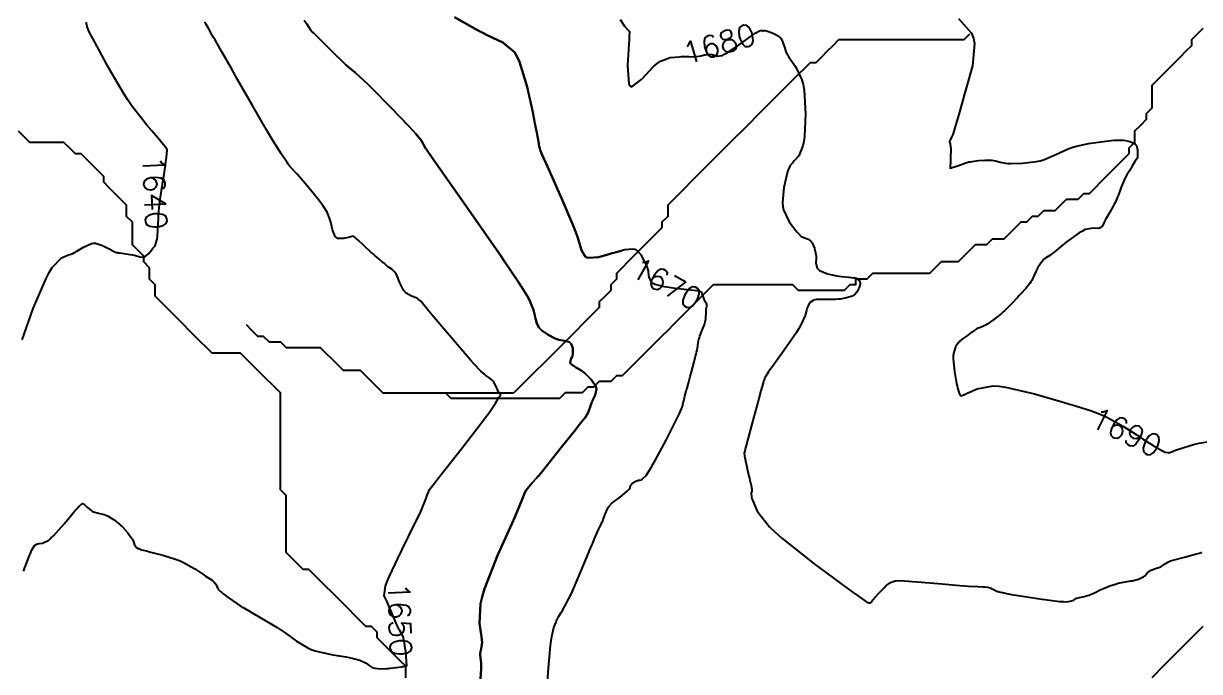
# Model space of a CAD drawing. Header units: metres. Extents: x 68 to 838477, y 94 to 1191015.
# Drawn here: x 837769.9 to 837976.3, y 1190328.1 to 1190441.9 of the extents above; entities that cross this region are included whole.
import ezdxf

# ---------------------------------------------------------------- set-up
doc = ezdxf.new("R2010")
doc.units = ezdxf.units.M
doc.header["$LTSCALE"] = 0.3
doc.layers.add('COTAS 10', color=1, linetype='Continuous')
doc.layers.add('DRENAJE', color=5, linetype='Continuous', lineweight=25)
doc.styles.get("Standard").update_dxf_attribs({"font": 'simplex.shx'})

msp = doc.modelspace()

# ---------------------------------------------------------------- linework, layer by layer
at = {"layer": 'COTAS 10'}
for points, elevation in [([(837769.7, 1190386.34), (837771.62, 1190391.88), (837773.89, 1190397.11), (837774.44, 1190398.16), (837774.97, 1190399.04), (837776.61, 1190400.77), (837777.79, 1190401.25), (837778.02, 1190401.34), (837778.21, 1190401.41), (837778.55, 1190401.51), (837778.88, 1190401.67), (837779.07, 1190401.77), (837779.29, 1190401.91), (837780.45, 1190402.64), (837781.83, 1190403.24), (837782.2, 1190403.3), (837782.56, 1190403.3), (837783.81, 1190402.94), (837784.83, 1190402.38), (837785.05, 1190402.26), (837785.24, 1190402.15), (837785.7, 1190401.92), (837785.94, 1190401.8), (837785.99, 1190401.78), (837786.04, 1190401.76), (837786.15, 1190401.71), (837786.45, 1190401.66), (837786.62, 1190401.64), (837786.83, 1190401.61), (837787.88, 1190401.47), (837789.05, 1190401.29), (837789.32, 1190401.23), (837789.58, 1190401.17), (837790.34, 1190400.92), (837790.96, 1190400.85), (837791.13, 1190400.89), (837791.29, 1190400.97), (837791.86, 1190401.48), (837792.38, 1190402.12), (837792.5, 1190402.28), (837792.62, 1190402.43), (837793, 1190402.87), (837793.29, 1190403.67), (837793.35, 1190404.04), (837793.41, 1190404.48), (837793.55, 1190406.6), (837793.67, 1190408.95), (837793.72, 1190409.53), (837793.77, 1190410.09), (837794, 1190411.82), (837794.26, 1190413.31), (837794.33, 1190413.71), (837794.39, 1190414.1), (837794.6, 1190415.44), (837794.79, 1190416.66), (837794.83, 1190416.97), (837794.87, 1190417.28), (837795, 1190418.3), (837795.08, 1190419.11), (837795.1, 1190419.28), (837795.11, 1190419.43), (837795.11, 1190419.76), (837794.56, 1190420.53), (837794.21, 1190420.95), (837793.79, 1190421.46), (837792.45, 1190423.02), (837791.58, 1190424.04), (837788.89, 1190427.5), (837788.16, 1190428.56), (837787.44, 1190429.67), (837784.89, 1190434.04), (837782.83, 1190437.88), (837782.41, 1190438.64), (837782.07, 1190439.28), (837781.38, 1190440.53), (837781.1, 1190441.34), (837781.01, 1190441.71), (837780.91, 1190442.14)], 1640), ([(837769.9, 1190345.75), (837770.97, 1190348.47), (837771.2, 1190349.01), (837771.4, 1190349.46), (837771.89, 1190350.31), (837772.29, 1190350.51), (837772.43, 1190350.55), (837772.59, 1190350.58), (837773.28, 1190350.66), (837774.34, 1190351.21), (837774.74, 1190351.54), (837775.18, 1190351.96), (837777.12, 1190354.13), (837778.95, 1190356.31), (837779.32, 1190356.73), (837779.62, 1190357.07), (837780.2, 1190357.63), (837780.45, 1190357.55), (837780.55, 1190357.48), (837780.65, 1190357.39), (837781.13, 1190356.9), (837781.77, 1190356.37), (837781.97, 1190356.26), (837782.19, 1190356.16), (837783.08, 1190355.95), (837784.08, 1190355.7), (837784.37, 1190355.59), (837784.66, 1190355.46), (837785.72, 1190354.82), (837786.76, 1190354.01), (837787.03, 1190353.77), (837787.29, 1190353.51), (837788.16, 1190352.54), (837788.83, 1190351.63), (837788.97, 1190351.43), (837789.08, 1190351.24), (837789.3, 1190350.7), (837789.41, 1190350.33), (837789.46, 1190350.25), (837789.51, 1190350.17), (837789.76, 1190349.92), (837790.07, 1190349.74), (837790.17, 1190349.69), (837790.26, 1190349.65), (837790.65, 1190349.5), (837791.48, 1190349.28), (837791.85, 1190349.18), (837792.29, 1190349.07), (837794.4, 1190348.54), (837796.8, 1190347.79), (837797.41, 1190347.54), (837798.01, 1190347.27), (837800, 1190346.14), (837801.55, 1190345.1), (837801.88, 1190344.89), (837802.15, 1190344.71), (837802.74, 1190344.34), (837803.02, 1190344.16), (837803.09, 1190344.1), (837803.16, 1190344.04), (837803.4, 1190343.78), (837803.61, 1190343.49), (837803.66, 1190343.42), (837803.71, 1190343.34), (837803.87, 1190343.05), (837804.02, 1190342.78), (837804.05, 1190342.71), (837804.09, 1190342.65), (837804.23, 1190342.44), (837804.57, 1190342.12), (837804.72, 1190341.98), (837804.91, 1190341.83), (837805.84, 1190341.1), (837807.38, 1190340.04), (837807.96, 1190339.68), (837808.6, 1190339.28), (837811.47, 1190337.6), (837814.44, 1190335.82), (837815.16, 1190335.37), (837815.82, 1190334.93), (837817.83, 1190333.46), (837819.8, 1190332.26), (837820.43, 1190332), (837821.11, 1190331.76), (837823.9, 1190331.13), (837826.53, 1190330.7), (837827.1, 1190330.59), (837827.62, 1190330.48), (837828.93, 1190330.12), (837829.73, 1190329.77), (837829.92, 1190329.67), (837830.09, 1190329.56), (837830.59, 1190329.15), (837831.14, 1190328.81), (837831.34, 1190328.74), (837831.57, 1190328.69), (837832.54, 1190328.6), (837833.65, 1190328.63), (837833.96, 1190328.65), (837834.26, 1190328.68), (837835.36, 1190328.82), (837836.27, 1190328.97), (837836.45, 1190328.99), (837836.61, 1190329.02), (837836.95, 1190329.06), (837837.08, 1190329.07), (837837.11, 1190329.07), (837837.13, 1190329.08), (837837.18, 1190329.11), (837837.19, 1190329.18), (837837.19, 1190329.2), (837837.19, 1190329.23), (837837.19, 1190329.36), (837837.17, 1190329.66), (837837.16, 1190329.8), (837837.15, 1190329.96), (837837.09, 1190330.74), (837837, 1190331.67), (837836.97, 1190331.93), (837836.94, 1190332.19), (837836.8, 1190333.14), (837836.62, 1190333.99), (837836.56, 1190334.19), (837836.49, 1190334.37), (837836.21, 1190334.91), (837835.89, 1190335.41), (837835.8, 1190335.57), (837835.72, 1190335.74), (837835.4, 1190336.44), (837835.05, 1190337.29), (837834.94, 1190337.56), (837834.82, 1190337.84), (837834.35, 1190338.95), (837833.87, 1190340.06), (837833.74, 1190340.33), (837833.62, 1190340.6), (837833.21, 1190341.43), (837833.46, 1190343.13), (837833.76, 1190343.94), (837834.15, 1190344.89), (837835.6, 1190347.96), (837836.36, 1190349.56), (837838.74, 1190354.33), (837839.23, 1190355.35), (837839.65, 1190356.24), (837840.55, 1190358.37), (837840.91, 1190359.41), (837840.98, 1190359.61), (837841.04, 1190359.78), (837841.17, 1190360.08), (837842.06, 1190361.2), (837842.59, 1190361.89), (837843.26, 1190362.73), (837846.72, 1190367.15), (837850.26, 1190371.73), (837850.97, 1190372.67), (837851.57, 1190373.48), (837852.77, 1190375.24), (837853.15, 1190375.95), (837853.24, 1190376.09), (837853.32, 1190376.22), (837853.53, 1190376.48), (837853.63, 1190376.61), (837853.63, 1190376.65), (837853.63, 1190376.69), (837853.52, 1190376.86), (837853.32, 1190377.17), (837853.26, 1190377.3), (837853.18, 1190377.45), (837852.87, 1190378.17), (837852.49, 1190378.92), (837852.38, 1190379.08), (837852.25, 1190379.23), (837851.77, 1190379.64), (837851.22, 1190380), (837851.06, 1190380.11), (837850.89, 1190380.24), (837850.25, 1190380.79), (837848.99, 1190382.12), (837848.43, 1190382.75), (837847.78, 1190383.49), (837844.7, 1190387.11), (837841.68, 1190390.68), (837841.08, 1190391.4), (837840.59, 1190391.99), (837839.64, 1190393.15), (837839.22, 1190393.51), (837839.05, 1190393.61), (837838.86, 1190393.7), (837838, 1190394), (837837.08, 1190394.53), (837836.85, 1190394.77), (837836.64, 1190395.05), (837835.98, 1190396.37), (837835.42, 1190397.7), (837835.27, 1190397.98), (837835.12, 1190398.22), (837834.58, 1190398.75), (837834.11, 1190399.04), (837833.99, 1190399.11), (837833.89, 1190399.19), (837833.56, 1190399.47), (837833.21, 1190399.79), (837833.08, 1190399.9), (837832.94, 1190400.01), (837832.35, 1190400.5), (837831.54, 1190401.19), (837831.27, 1190401.43), (837830.97, 1190401.7), (837829.73, 1190402.86), (837828.61, 1190403.91), (837828.39, 1190404.11), (837828.2, 1190404.27), (837827.86, 1190404.53), (837827.54, 1190404.48), (837827.37, 1190404.44), (837827.16, 1190404.39), (837826.13, 1190404.13), (837825.07, 1190404.17), (837824.84, 1190404.31), (837824.64, 1190404.5), (837824.17, 1190405.64), (837823.85, 1190407.03), (837823.74, 1190407.38), (837823.64, 1190407.7), (837823.21, 1190408.74), (837822.44, 1190409.95), (837822.12, 1190410.39), (837821.75, 1190410.88), (837820.01, 1190413.02), (837818.31, 1190415.02), (837817.96, 1190415.43), (837817.66, 1190415.76), (837817.03, 1190416.41), (837816.57, 1190416.94), (837816.38, 1190417.19), (837816.17, 1190417.49), (837815.18, 1190418.96), (837813.7, 1190421.35), (837813.17, 1190422.23), (837812.6, 1190423.21), (837810.1, 1190427.52), (837807.56, 1190431.96), (837806.4, 1190434), (837804.74, 1190436.91), (837803.54, 1190439), (837803.27, 1190439.46), (837803.04, 1190439.87), (837802.42, 1190440.93), (837801.92, 1190441.85), (837801.77, 1190442.17)], 1650), ([(837819.19, 1190442.49), (837819.57, 1190441.88), (837820.29, 1190440.76), (837820.58, 1190440.45), (837820.68, 1190440.34), (837820.8, 1190440.23), (837821.29, 1190439.77), (837822.1, 1190438.99), (837822.42, 1190438.68), (837822.78, 1190438.32), (837824.39, 1190436.71), (837826.1, 1190435.05), (837826.52, 1190434.66), (837826.91, 1190434.3), (837828.11, 1190433.29), (837829.7, 1190431.85), (837830.34, 1190431.24), (837831.06, 1190430.52), (837834.39, 1190427.15), (837837.57, 1190423.84), (837838.2, 1190423.17), (837838.71, 1190422.6), (837839.68, 1190421.44), (837839.93, 1190420.99), (837839.99, 1190420.88), (837840.05, 1190420.77), (837840.24, 1190420.41), (837840.46, 1190420.03), (837840.54, 1190419.91), (837840.63, 1190419.78), (837841, 1190419.23), (837842.34, 1190417.33), (837843.03, 1190416.34), (837843.86, 1190415.16), (837848.03, 1190409.23), (837852.47, 1190402.88), (837853.47, 1190401.43), (837854.37, 1190400.12), (837856.81, 1190396.5), (837858.3, 1190394.08), (837858.61, 1190393.53), (837858.87, 1190393.03), (837859.43, 1190391.63), (837859.67, 1190390.62), (837859.73, 1190390.36), (837859.8, 1190390.1), (837860.02, 1190389.25), (837860.45, 1190388.44), (837860.64, 1190388.22), (837860.88, 1190388), (837861.99, 1190387.21), (837863.26, 1190386.58), (837863.58, 1190386.46), (837863.89, 1190386.35), (837864.93, 1190386.18), (837865.74, 1190385.96), (837865.9, 1190385.84), (837866.04, 1190385.68), (837866.34, 1190384.88), (837866.37, 1190383.98), (837866.34, 1190383.76), (837866.29, 1190383.55), (837865.99, 1190382.91), (837865.87, 1190382.36), (837865.94, 1190382.21), (837866.06, 1190382.06), (837866.83, 1190381.54), (837867.9, 1190380.91), (837868.2, 1190380.69), (837868.49, 1190380.45), (837869.56, 1190379.41), (837870.32, 1190378.27), (837870.42, 1190377.97), (837870.47, 1190377.67), (837870.26, 1190376.61), (837869.81, 1190375.7), (837869.71, 1190375.49), (837869.63, 1190375.3), (837869.43, 1190374.77), (837869.3, 1190374.36), (837869.23, 1190374.14), (837869.1, 1190373.76), (837868.94, 1190373.38), (837868.88, 1190373.27), (837868.82, 1190373.16), (837868.55, 1190372.76), (837867.71, 1190371.7), (837867.29, 1190371.17), (837866.79, 1190370.54), (837864.31, 1190367.43), (837861.88, 1190364.4), (837861.42, 1190363.82), (837861.05, 1190363.35), (837860.46, 1190362.61), (837860.45, 1190362.61), (837860.45, 1190362.61), (837860.45, 1190362.61), (837860.44, 1190362.6), (837860.44, 1190362.6), (837860.43, 1190362.59), (837860.43, 1190362.59), (837860.43, 1190362.59), (837860.43, 1190362.59), (837860.42, 1190362.58), (837860.42, 1190362.58), (837860.42, 1190362.58), (837860.41, 1190362.56), (837860.21, 1190362.36), (837860.1, 1190362.23), (837859.95, 1190362.07), (837859.19, 1190361.27), (837858.36, 1190360.24), (837858.16, 1190359.94), (837857.99, 1190359.64), (837857.48, 1190358.49), (837856.57, 1190356.23), (837856.14, 1190355.23), (837855.63, 1190354.06), (837853.14, 1190348.49), (837850.83, 1190342.61), (837850.43, 1190341.26), (837850.14, 1190340.02), (837849.98, 1190336.55), (837850.34, 1190334.22), (837850.39, 1190333.71), (837850.41, 1190333.25), (837850.28, 1190332.08), (837850.09, 1190331.36), (837850.07, 1190331.19), (837850.06, 1190331.03), (837850.15, 1190330.55), (837850.25, 1190329.6), (837850.25, 1190329.15), (837850.24, 1190328.61), (837850.09, 1190325.96)], 1660), ([(837861.78, 1190324.81), (837862.08, 1190328.71), (837862.45, 1190332.7), (837862.55, 1190333.53), (837862.64, 1190334.25), (837862.99, 1190335.87), (837863.33, 1190336.69), (837863.43, 1190336.9), (837863.53, 1190337.11), (837863.9, 1190337.83), (837864.29, 1190338.5), (837864.4, 1190338.68), (837864.51, 1190338.85), (837864.9, 1190339.45), (837865.61, 1190340.81), (837865.91, 1190341.47), (837866.26, 1190342.25), (837867.9, 1190346.08), (837869.51, 1190349.89), (837869.83, 1190350.66), (837870.1, 1190351.31), (837870.66, 1190352.64), (837870.89, 1190353.15), (837870.95, 1190353.28), (837871.01, 1190353.41), (837871.24, 1190353.84), (837871.5, 1190354.38), (837871.59, 1190354.57), (837871.67, 1190354.79), (837872.02, 1190355.75), (837872.42, 1190356.71), (837872.55, 1190356.93), (837872.68, 1190357.12), (837873.18, 1190357.65), (837873.81, 1190358.12), (837874.01, 1190358.27), (837874.23, 1190358.44), (837875.12, 1190359.15), (837875.9, 1190359.81), (837876.05, 1190359.95), (837876.18, 1190360.07), (837876.38, 1190360.36), (837876.42, 1190360.54), (837876.43, 1190360.6), (837876.46, 1190360.66), (837876.56, 1190360.87), (837876.75, 1190361.1), (837876.82, 1190361.17), (837876.9, 1190361.23), (837877.28, 1190361.46), (837877.68, 1190361.64), (837877.78, 1190361.67), (837877.86, 1190361.69), (837878.11, 1190361.7), (837878.41, 1190361.8), (837878.52, 1190361.89), (837878.64, 1190361.99), (837879.19, 1190362.56), (837880.11, 1190363.94), (837880.47, 1190364.56), (837880.88, 1190365.28), (837882.7, 1190368.72), (837884.43, 1190372.13), (837884.77, 1190372.83), (837885.05, 1190373.42), (837885.57, 1190374.67), (837885.71, 1190375.28), (837885.76, 1190375.47), (837885.81, 1190375.67), (837886.01, 1190376.46), (837886.25, 1190377.33), (837886.32, 1190377.58), (837886.39, 1190377.84), (837886.65, 1190378.77), (837886.96, 1190379.93), (837887.07, 1190380.32), (837887.18, 1190380.74), (837887.64, 1190382.5), (837888.06, 1190384.19), (837888.15, 1190384.56), (837888.22, 1190384.9), (837888.36, 1190385.76), (837888.49, 1190386.48), (837888.56, 1190386.72), (837888.64, 1190386.97), (837889.04, 1190388.04), (837889.44, 1190389.06), (837889.52, 1190389.29), (837889.58, 1190389.5), (837889.69, 1190390.03), (837889.73, 1190391.28), (837889.77, 1190391.79), (837889.78, 1190391.91), (837889.8, 1190392.01), (837889.87, 1190392.27), (837889.9, 1190392.45), (837889.89, 1190392.5), (837889.88, 1190392.55), (837889.78, 1190392.74), (837889.61, 1190392.99), (837889.57, 1190393.09), (837889.52, 1190393.2), (837889.33, 1190393.68), (837888.97, 1190394.66), (837888.62, 1190394.86), (837888.42, 1190394.9), (837888.18, 1190394.95), (837886.96, 1190395.09), (837885.36, 1190395.25), (837884.88, 1190395.31), (837884.38, 1190395.37), (837882.45, 1190395.63), (837880.79, 1190396.07), (837880.47, 1190396.25), (837880.21, 1190396.44), (837879.75, 1190397.31), (837879.65, 1190398.22), (837879.61, 1190398.44), (837879.57, 1190398.64), (837879.38, 1190399.23), (837879.08, 1190399.84), (837878.97, 1190400.05), (837878.85, 1190400.28), (837878.31, 1190401.27), (837877.49, 1190402.07), (837877.2, 1190402.19), (837876.87, 1190402.26), (837875.45, 1190402.14), (837873.75, 1190401.69), (837873.3, 1190401.57), (837873.26, 1190401.56), (837872.75, 1190401.42), (837870.82, 1190400.89), (837869.16, 1190400.73), (837868.82, 1190400.83), (837868.52, 1190401), (837867.89, 1190402.12), (837867.17, 1190404.45), (837866.81, 1190405.38), (837866.39, 1190406.43), (837864.33, 1190411.24), (837862.28, 1190415.84), (837861.87, 1190416.77), (837861.53, 1190417.54), (837860.86, 1190419.07), (837860.68, 1190419.52), (837860.64, 1190419.62), (837860.6, 1190419.71), (837860.53, 1190419.94), (837860.44, 1190420.38), (837860.4, 1190420.59), (837860.36, 1190420.85), (837860.13, 1190422.14), (837859.7, 1190424.42), (837859.52, 1190425.31), (837859.31, 1190426.3), (837858.35, 1190430.8), (837857.01, 1190435.16), (837856.57, 1190436.06), (837856.09, 1190436.84), (837854.08, 1190438.57), (837851.43, 1190439.78), (837850.54, 1190440.24), (837849.58, 1190440.75), (837845.57, 1190443.01)], 1670), ([(837845.57, 1190443.01), (837849.58, 1190440.75), (837850.54, 1190440.24), (837851.43, 1190439.78), (837854.08, 1190438.57), (837856.09, 1190436.84), (837856.57, 1190436.06), (837857.01, 1190435.16), (837858.35, 1190430.8), (837859.31, 1190426.3), (837859.52, 1190425.31), (837859.7, 1190424.42), (837860.13, 1190422.14), (837860.36, 1190420.85), (837860.4, 1190420.59), (837860.44, 1190420.38), (837860.53, 1190419.94), (837860.6, 1190419.71), (837860.64, 1190419.62), (837860.68, 1190419.52), (837860.86, 1190419.07), (837861.53, 1190417.54), (837861.87, 1190416.77), (837862.28, 1190415.84), (837864.33, 1190411.24), (837866.39, 1190406.43), (837866.81, 1190405.38), (837867.17, 1190404.45), (837867.89, 1190402.12), (837868.52, 1190401), (837868.82, 1190400.83), (837869.16, 1190400.73), (837870.82, 1190400.89), (837872.75, 1190401.42), (837873.26, 1190401.56), (837873.3, 1190401.57), (837873.75, 1190401.69), (837874.92, 1190402)], 1670), ([(837874.66, 1190442.62), (837875.39, 1190441.45), (837875.93, 1190440.86), (837876.03, 1190440.74), (837876.12, 1190440.65), (837876.28, 1190440.5), (837876.25, 1190439.58), (837876.22, 1190439), (837876.18, 1190438.28), (837875.96, 1190434.53), (837876.16, 1190431.32), (837876.4, 1190430.95), (837876.7, 1190430.8), (837878.43, 1190432.11), (837880.55, 1190434.39), (837881.1, 1190434.84), (837881.63, 1190435.21), (837881.74, 1190435.25), (837883.43, 1190435.92), (837884.98, 1190436.06), (837885.35, 1190436.08), (837885.7, 1190436.1), (837886.76, 1190436.08), (837887.63, 1190436.06), (837887.86, 1190436.07), (837888.07, 1190436.09), (837888.8, 1190436.23), (837889.44, 1190436.39), (837889.6, 1190436.42), (837889.76, 1190436.44), (837890.25, 1190436.49), (837890.74, 1190436.45), (837890.88, 1190436.42), (837891.03, 1190436.38), (837891.61, 1190436.15), (837892.59, 1190436.29), (837892.99, 1190436.48), (837893.46, 1190436.73), (837895.61, 1190438.2), (837897.68, 1190439.72), (837898.09, 1190440.01), (837898.44, 1190440.25), (837899.09, 1190440.63), (837899.26, 1190440.64), (837899.3, 1190440.64), (837899.33, 1190440.64), (837899.41, 1190440.65), (837899.47, 1190440.65), (837899.49, 1190440.65), (837899.52, 1190440.65), (837899.62, 1190440.64), (837899.72, 1190440.63), (837899.75, 1190440.63), (837899.77, 1190440.63), (837899.86, 1190440.66), (837899.94, 1190440.68), (837899.97, 1190440.68), (837899.99, 1190440.68), (837900.06, 1190440.67), (837900.34, 1190440.58), (837900.49, 1190440.53), (837900.68, 1190440.47), (837901.61, 1190440.15), (837902.58, 1190439.6), (837902.78, 1190439.39), (837902.95, 1190439.16), (837903.36, 1190438.1), (837903.81, 1190436.78), (837904.02, 1190436.38), (837904.26, 1190435.96), (837905.43, 1190434.33), (837906.55, 1190432.01), (837906.76, 1190431.16), (837906.93, 1190430.21), (837907.18, 1190426.06), (837906.98, 1190422.04), (837906.87, 1190421.18), (837906.72, 1190420.43), (837905.99, 1190418.66), (837905.21, 1190417.77), (837905.04, 1190417.57), (837904.89, 1190417.4), (837904.5, 1190416.98), (837904.17, 1190416.22), (837904.05, 1190415.83), (837903.92, 1190415.37), (837903.36, 1190413.07), (837903.12, 1190410.46), (837903.2, 1190409.79), (837903.34, 1190409.16), (837904.33, 1190407.1), (837905.51, 1190405.56), (837905.75, 1190405.26), (837905.96, 1190405), (837906.44, 1190404.52), (837906.77, 1190404.37), (837906.88, 1190404.32), (837907, 1190404.28), (837907.53, 1190404.1), (837908.08, 1190403.73), (837908.21, 1190403.57), (837908.34, 1190403.37), (837908.74, 1190402.43), (837908.99, 1190401.34), (837909.03, 1190401.05), (837909.05, 1190400.76), (837909, 1190399.79), (837909.23, 1190398.94), (837909.42, 1190398.74), (837909.67, 1190398.55), (837911.05, 1190397.97), (837912.68, 1190397.58), (837913.09, 1190397.51), (837913.49, 1190397.45), (837914.77, 1190397.34), (837915.75, 1190397.26), (837915.96, 1190397.21), (837916.15, 1190397.15), (837916.59, 1190396.83), (837916.76, 1190396.39), (837916.77, 1190396.25), (837916.76, 1190396.11), (837916.6, 1190395.53), (837916.34, 1190394.97), (837916.27, 1190394.84), (837916.2, 1190394.73), (837915.93, 1190394.38), (837915.53, 1190394.11), (837915.38, 1190394.04), (837915.2, 1190393.97), (837914.39, 1190393.7), (837913.25, 1190393.5), (837912.87, 1190393.47), (837912.46, 1190393.45), (837910.74, 1190393.45), (837909.14, 1190393.41), (837908.8, 1190393.35), (837908.52, 1190393.28), (837907.89, 1190392.87), (837907.59, 1190392.21), (837907.5, 1190391.98), (837907.42, 1190391.73), (837907.12, 1190390.65), (837906.38, 1190388.97), (837906.01, 1190388.34), (837905.58, 1190387.65), (837903.45, 1190384.56), (837901.39, 1190381.7), (837900.99, 1190381.15), (837900.68, 1190380.71), (837900.2, 1190380), (837900.2, 1190379.97), (837900.19, 1190379.95), (837900.18, 1190379.94), (837900.12, 1190379.88), (837900.02, 1190379.7), (837899.99, 1190379.62), (837899.96, 1190379.52), (837899.82, 1190379.02), (837899.58, 1190378.14), (837899.48, 1190377.79), (837899.37, 1190377.4), (837898.87, 1190375.61), (837898.27, 1190373.46), (837898.1, 1190372.83), (837897.93, 1190372.2), (837897.3, 1190369.82), (837896.77, 1190367.81), (837896.67, 1190367.41), (837896.58, 1190367.08), (837896.42, 1190366.45), (837896.46, 1190365.96), (837896.51, 1190365.72), (837896.57, 1190365.43), (837896.89, 1190363.99), (837897.26, 1190362.43), (837897.34, 1190362.07), (837897.42, 1190361.74), (837897.67, 1190360.79), (837897.79, 1190360.13), (837897.79, 1190359.98), (837897.79, 1190359.84), (837897.66, 1190359.44), (837897.69, 1190358.77), (837897.79, 1190358.46), (837897.92, 1190358.09), (837898.7, 1190356.29), (837900.85, 1190353.55), (837901.85, 1190352.59), (837903.03, 1190351.55), (837908.72, 1190347.03), (837914.29, 1190342.91), (837915.39, 1190342.1), (837916.3, 1190341.45), (837917.96, 1190340.3), (837918.32, 1190340.19), (837918.4, 1190340.19), (837918.48, 1190340.2), (837918.69, 1190340.31), (837919.01, 1190340.68), (837919.15, 1190340.85), (837919.32, 1190341.04), (837920.13, 1190341.96), (837921.03, 1190342.9), (837921.24, 1190343.11), (837921.45, 1190343.29), (837922.11, 1190343.75), (837922.72, 1190344), (837922.91, 1190344.04), (837923.1, 1190344.07), (837923.82, 1190344.1), (837925.31, 1190344), (837925.98, 1190343.95), (837926.76, 1190343.88), (837930.5, 1190343.56), (837934.28, 1190343.24), (837935.09, 1190343.18), (837935.79, 1190343.13), (837937.43, 1190343.03), (837938.28, 1190343), (837938.47, 1190342.98), (837938.65, 1190342.97), (837939.16, 1190342.92), (837939.58, 1190342.81), (837939.7, 1190342.77), (837939.83, 1190342.72), (837940.77, 1190342.23), (837940.89, 1190342.18), (837941.01, 1190342.14), (837941.43, 1190342.04), (837941.83, 1190341.97), (837941.94, 1190341.95), (837942.05, 1190341.92), (837942.46, 1190341.82), (837943.61, 1190341.61), (837944.19, 1190341.51), (837944.89, 1190341.4), (837948.34, 1190340.87), (837951.78, 1190340.44), (837952.47, 1190340.39), (837953.04, 1190340.38), (837954.16, 1190340.58), (837954.64, 1190340.93), (837954.81, 1190341.01), (837955.01, 1190341.08), (837955.84, 1190341.26), (837956.76, 1190341.46), (837957, 1190341.53), (837957.23, 1190341.62), (837958.05, 1190342.01), (837958.92, 1190342.46), (837959.19, 1190342.58), (837959.48, 1190342.71), (837960.62, 1190343.16), (837961.79, 1190343.54), (837962.09, 1190343.62), (837962.39, 1190343.69), (837963.37, 1190343.88), (837964.28, 1190344.02), (837964.52, 1190344.07), (837964.76, 1190344.12), (837965.61, 1190344.36), (837966.34, 1190344.66), (837966.51, 1190344.76), (837966.67, 1190344.87), (837967.1, 1190345.31), (837967.54, 1190345.74), (837967.7, 1190345.84), (837967.88, 1190345.93), (837968.64, 1190346.19), (837969.4, 1190346.44), (837969.58, 1190346.52), (837969.73, 1190346.6), (837970.18, 1190346.97), (837970.93, 1190347.4), (837971.28, 1190347.53), (837971.69, 1190347.67), (837973.71, 1190348.21), (837975.83, 1190348.77), (837976.32, 1190348.91), (837976.76, 1190349.06)], 1680), ([(837934.02, 1190442.75), (837936.32, 1190440.17), (837936.65, 1190439.3), (837936.85, 1190438.37), (837936.49, 1190434.47), (837935.38, 1190430.52), (837935.11, 1190429.57), (837934.85, 1190428.67), (837934.08, 1190425.93), (837933.51, 1190423.96), (837933.39, 1190423.55), (837933.28, 1190423.19), (837933.03, 1190422.41), (837932.88, 1190422.04), (837932.83, 1190421.95), (837932.79, 1190421.86), (837932.61, 1190421.57), (837932.5, 1190421.29), (837932.49, 1190421.2), (837932.49, 1190421.12), (837932.56, 1190420.78), (837932.66, 1190420.21), (837932.67, 1190419.98), (837932.68, 1190419.71), (837932.66, 1190418.45), (837932.61, 1190417.26), (837932.59, 1190417.03), (837932.59, 1190416.84), (837932.57, 1190416.52), (837932.7, 1190416.54), (837932.79, 1190416.56), (837932.91, 1190416.59), (837933.5, 1190416.77), (837934.21, 1190417), (837934.4, 1190417.07), (837934.58, 1190417.13), (837935.18, 1190417.37), (837935.88, 1190417.58), (837936.12, 1190417.63), (837936.39, 1190417.68), (837937.54, 1190417.81), (837938.68, 1190417.9), (837938.95, 1190417.91), (837939.19, 1190417.91), (837939.89, 1190417.89), (837940.45, 1190417.79), (837940.6, 1190417.76), (837940.76, 1190417.72), (837941.34, 1190417.52), (837942.3, 1190417.36), (837942.7, 1190417.34), (837943.16, 1190417.32), (837945.29, 1190417.35), (837947.72, 1190417.64), (837948.36, 1190417.79), (837948.99, 1190417.98), (837951.15, 1190418.92), (837953.29, 1190419.91), (837953.91, 1190420.13), (837954.53, 1190420.32), (837956.86, 1190420.82), (837959, 1190421.12), (837959.5, 1190421.18), (837959.97, 1190421.24), (837961.33, 1190421.39), (837962.43, 1190421.42), (837962.73, 1190421.4), (837963.04, 1190421.38), (837964.11, 1190421.2), (837964.97, 1190420.82), (837965.14, 1190420.67), (837965.27, 1190420.5), (837965.49, 1190419.73), (837965.49, 1190418.98), (837965.49, 1190418.83), (837965.48, 1190418.7), (837965.47, 1190418.43), (837965.33, 1190418.14), (837965.25, 1190417.99), (837965.14, 1190417.81), (837964.6, 1190416.94), (837964.04, 1190416.05), (837963.92, 1190415.86), (837963.82, 1190415.7), (837963.57, 1190415.34), (837963.34, 1190414.89), (837963.25, 1190414.67), (837963.14, 1190414.41), (837962.62, 1190413.13), (837962.12, 1190411.84), (837962.01, 1190411.57), (837961.92, 1190411.33), (837961.7, 1190410.79), (837961.45, 1190410.28), (837961.33, 1190410.07), (837961.19, 1190409.82), (837960.53, 1190408.68), (837959.86, 1190407.49), (837959.72, 1190407.23), (837959.59, 1190406.99), (837959.29, 1190406.34), (837958.93, 1190406), (837958.77, 1190405.95), (837958.58, 1190405.92), (837957.66, 1190405.97), (837956.27, 1190405.7), (837955.78, 1190405.46), (837955.24, 1190405.16), (837952.95, 1190403.48), (837950.83, 1190401.77), (837950.41, 1190401.44), (837950.06, 1190401.18), (837949.39, 1190400.74), (837949.14, 1190400.59), (837949.04, 1190400.5), (837948.94, 1190400.39), (837948.48, 1190399.82), (837947.99, 1190399.07), (837947.87, 1190398.84), (837947.75, 1190398.61), (837947.35, 1190397.71), (837946.9, 1190396.78), (837946.74, 1190396.52), (837946.58, 1190396.27), (837945.85, 1190395.36), (837944.98, 1190394.41), (837944.71, 1190394.12), (837944.44, 1190393.83), (837943.37, 1190392.68), (837942.19, 1190391.52), (837941.85, 1190391.21), (837941.51, 1190390.92), (837940.22, 1190389.91), (837939.06, 1190389.11), (837938.8, 1190388.95), (837938.56, 1190388.81), (837937.91, 1190388.53), (837937.34, 1190388.32), (837937.16, 1190388.22), (837936.97, 1190388.11), (837936.18, 1190387.58), (837935.43, 1190387.02), (837935.25, 1190386.9), (837935.1, 1190386.79), (837934.68, 1190386.49), (837934.31, 1190386.15), (837934.19, 1190386.01), (837934.07, 1190385.86), (837933.54, 1190385.15), (837933.15, 1190383.98), (837933.11, 1190383.53), (837933.11, 1190383.04), (837933.34, 1190380.8), (837933.71, 1190378.68), (837933.79, 1190378.26), (837933.87, 1190377.9), (837934.08, 1190377.18), (837934.19, 1190376.97), (837934.21, 1190376.93), (837934.22, 1190376.89), (837934.22, 1190376.81), (837934.21, 1190376.77), (837934.21, 1190376.76), (837934.22, 1190376.74), (837934.28, 1190376.67), (837934.36, 1190376.59), (837934.38, 1190376.57), (837934.4, 1190376.56), (837934.48, 1190376.52), (837934.96, 1190376.7), (837935.23, 1190376.82), (837935.57, 1190376.98), (837937.29, 1190377.78), (837940.12, 1190378.25), (837941.16, 1190378.2), (837942.31, 1190378.06), (837947.36, 1190376.89), (837952.41, 1190375.4), (837953.55, 1190375.05), (837953.8, 1190374.98), (837954.57, 1190374.74), (837957.36, 1190373.87), (837959.48, 1190373.04), (837960.09, 1190372.75), (837960.7, 1190372.44), (837962.98, 1190371.12), (837965.21, 1190369.71), (837965.79, 1190369.34), (837966.35, 1190368.99), (837968.24, 1190367.8), (837969.74, 1190366.92), (837970.06, 1190366.77), (837970.34, 1190366.65), (837970.83, 1190366.56), (837970.98, 1190366.54), (837971.6, 1190366.76), (837971.86, 1190366.85), (837972.16, 1190366.96), (837973.58, 1190367.47), (837975.29, 1190367.99), (837975.78, 1190368.11), (837976.27, 1190368.22), (837978.07, 1190368.51)], 1690), ([(837850.09, 1190325.96), (837850.24, 1190328.61), (837850.25, 1190329.15), (837850.25, 1190329.6), (837850.15, 1190330.55), (837850.06, 1190331.03), (837850.07, 1190331.19), (837850.09, 1190331.36), (837850.28, 1190332.08), (837850.41, 1190333.25), (837850.39, 1190333.71), (837850.34, 1190334.22), (837849.98, 1190336.55), (837850.14, 1190340.02), (837850.43, 1190341.26), (837850.83, 1190342.61), (837853.14, 1190348.49), (837855.63, 1190354.06), (837856.14, 1190355.23), (837856.57, 1190356.23), (837857.48, 1190358.49), (837857.99, 1190359.64), (837858.16, 1190359.94), (837858.36, 1190360.24), (837859.19, 1190361.27), (837859.95, 1190362.07), (837860.1, 1190362.23), (837860.21, 1190362.36), (837860.41, 1190362.56), (837860.42, 1190362.58), (837860.42, 1190362.58), (837860.42, 1190362.58), (837860.43, 1190362.59), (837860.43, 1190362.59), (837860.43, 1190362.59), (837860.43, 1190362.59), (837860.44, 1190362.6), (837860.44, 1190362.6), (837860.45, 1190362.61), (837860.45, 1190362.61), (837860.45, 1190362.61), (837860.46, 1190362.61), (837861.05, 1190363.35), (837861.42, 1190363.82), (837861.88, 1190364.4), (837864.31, 1190367.43), (837866.79, 1190370.54), (837867.29, 1190371.17), (837867.71, 1190371.7), (837868.55, 1190372.76), (837868.82, 1190373.16), (837868.88, 1190373.27), (837868.94, 1190373.38), (837869.1, 1190373.76), (837869.23, 1190374.14), (837869.3, 1190374.36), (837869.43, 1190374.77), (837869.63, 1190375.3), (837869.71, 1190375.49), (837869.81, 1190375.7), (837870.26, 1190376.61), (837870.47, 1190377.67), (837870.42, 1190377.97), (837870.32, 1190378.27), (837869.56, 1190379.41), (837868.49, 1190380.45), (837868.2, 1190380.69), (837867.9, 1190380.91), (837866.83, 1190381.54), (837866.06, 1190382.06), (837865.94, 1190382.21), (837865.87, 1190382.36), (837865.99, 1190382.91), (837866.29, 1190383.55), (837866.34, 1190383.76), (837866.37, 1190383.98), (837866.34, 1190384.88), (837866.04, 1190385.68), (837865.9, 1190385.84), (837865.74, 1190385.96), (837864.93, 1190386.18), (837863.89, 1190386.35), (837863.58, 1190386.46), (837863.26, 1190386.58), (837861.99, 1190387.21), (837860.88, 1190388), (837860.64, 1190388.22), (837860.45, 1190388.44), (837860.02, 1190389.25), (837859.8, 1190390.1), (837859.73, 1190390.36), (837859.67, 1190390.62), (837859.43, 1190391.63), (837858.87, 1190393.03), (837858.61, 1190393.53), (837858.3, 1190394.08), (837856.81, 1190396.5), (837854.37, 1190400.12), (837853.47, 1190401.43), (837852.47, 1190402.88), (837848.03, 1190409.23), (837843.86, 1190415.16), (837843.03, 1190416.34), (837842.34, 1190417.33), (837841, 1190419.23), (837840.63, 1190419.78), (837840.54, 1190419.91), (837840.46, 1190420.03), (837840.24, 1190420.41), (837840.05, 1190420.77), (837839.99, 1190420.88), (837839.93, 1190420.99), (837839.68, 1190421.44), (837838.71, 1190422.6), (837838.2, 1190423.17), (837837.57, 1190423.84), (837834.39, 1190427.15), (837831.06, 1190430.52), (837830.34, 1190431.24), (837829.7, 1190431.85), (837828.11, 1190433.29), (837826.91, 1190434.3), (837826.52, 1190434.66), (837826.1, 1190435.05), (837824.39, 1190436.71), (837822.78, 1190438.32), (837822.42, 1190438.68), (837822.1, 1190438.99), (837821.29, 1190439.77), (837820.8, 1190440.23), (837820.68, 1190440.34), (837820.58, 1190440.45)], 1660), ([(837824.92, 1190330.96), (837826.53, 1190330.7), (837827.1, 1190330.59), (837827.62, 1190330.48), (837828.93, 1190330.12), (837829.73, 1190329.77), (837829.92, 1190329.67), (837830.09, 1190329.56), (837830.59, 1190329.15), (837831.14, 1190328.81), (837831.34, 1190328.74), (837831.57, 1190328.69), (837832.54, 1190328.6), (837833.65, 1190328.63), (837833.96, 1190328.65), (837834.26, 1190328.68), (837835.36, 1190328.82), (837836.27, 1190328.97), (837836.45, 1190328.99), (837836.61, 1190329.02), (837836.95, 1190329.06), (837837.08, 1190329.07), (837837.11, 1190329.07), (837837.13, 1190329.08), (837837.18, 1190329.11), (837837.19, 1190329.18), (837837.19, 1190329.2), (837837.19, 1190329.23), (837837.19, 1190329.36), (837837.17, 1190329.66), (837837.16, 1190329.8), (837837.15, 1190329.96), (837837.09, 1190330.74), (837837, 1190331.67), (837836.97, 1190331.93), (837836.94, 1190332.19), (837836.8, 1190333.14), (837836.62, 1190333.99), (837836.56, 1190334.19), (837836.49, 1190334.37), (837836.21, 1190334.91), (837835.89, 1190335.41), (837835.8, 1190335.57), (837835.72, 1190335.74), (837835.4, 1190336.44), (837835.05, 1190337.29), (837834.94, 1190337.56), (837834.82, 1190337.84), (837834.35, 1190338.95), (837833.87, 1190340.06), (837833.74, 1190340.33), (837833.62, 1190340.6), (837833.21, 1190341.43), (837833.46, 1190343.13), (837833.76, 1190343.94), (837834.15, 1190344.89), (837835.6, 1190347.96), (837836.36, 1190349.56), (837838.74, 1190354.33), (837839.23, 1190355.35), (837839.65, 1190356.24), (837840.55, 1190358.37), (837840.91, 1190359.41), (837840.98, 1190359.61), (837841.04, 1190359.78), (837841.17, 1190360.08), (837842.06, 1190361.2), (837842.59, 1190361.89), (837843.26, 1190362.73), (837846.72, 1190367.15), (837850.26, 1190371.73), (837850.97, 1190372.67), (837851.57, 1190373.48), (837852.77, 1190375.24), (837853.15, 1190375.95), (837853.24, 1190376.09), (837853.32, 1190376.22), (837853.53, 1190376.48), (837853.63, 1190376.61), (837853.63, 1190376.65), (837853.63, 1190376.69), (837853.52, 1190376.86), (837853.32, 1190377.17), (837853.26, 1190377.3), (837853.18, 1190377.45), (837852.87, 1190378.17), (837852.49, 1190378.92), (837852.38, 1190379.08), (837852.25, 1190379.23), (837851.77, 1190379.64), (837851.22, 1190380), (837851.06, 1190380.11), (837850.89, 1190380.24), (837850.25, 1190380.79), (837848.99, 1190382.12), (837848.43, 1190382.75), (837847.78, 1190383.49), (837844.7, 1190387.11), (837841.68, 1190390.68), (837841.08, 1190391.4), (837840.59, 1190391.99), (837839.64, 1190393.15), (837839.22, 1190393.51), (837839.05, 1190393.61), (837838.86, 1190393.7), (837838, 1190394), (837837.08, 1190394.53), (837836.85, 1190394.77), (837836.64, 1190395.05), (837835.98, 1190396.37), (837835.42, 1190397.7), (837835.27, 1190397.98), (837835.12, 1190398.22), (837834.58, 1190398.75), (837834.11, 1190399.04), (837833.99, 1190399.11), (837833.89, 1190399.19), (837833.56, 1190399.47), (837833.21, 1190399.79), (837833.08, 1190399.9), (837832.94, 1190400.01), (837832.35, 1190400.5), (837831.54, 1190401.19), (837831.27, 1190401.43), (837830.97, 1190401.7), (837829.73, 1190402.86), (837828.61, 1190403.91), (837828.39, 1190404.11), (837828.2, 1190404.27), (837827.86, 1190404.53), (837827.54, 1190404.48), (837827.37, 1190404.44), (837827.16, 1190404.39), (837826.13, 1190404.13), (837825.07, 1190404.17), (837824.92, 1190404.26)], 1650), ([(837861.78, 1190324.81), (837862.08, 1190328.71), (837862.45, 1190332.7), (837862.55, 1190333.53), (837862.64, 1190334.25), (837862.99, 1190335.87), (837863.33, 1190336.69), (837863.43, 1190336.9), (837863.53, 1190337.11), (837863.9, 1190337.83), (837864.29, 1190338.5), (837864.4, 1190338.68), (837864.51, 1190338.85), (837864.9, 1190339.45), (837865.61, 1190340.81), (837865.91, 1190341.47), (837866.26, 1190342.25), (837867.9, 1190346.08), (837869.51, 1190349.89), (837869.83, 1190350.66), (837870.1, 1190351.31), (837870.66, 1190352.64), (837870.89, 1190353.15), (837870.95, 1190353.28), (837871.01, 1190353.41), (837871.24, 1190353.84), (837871.5, 1190354.38), (837871.59, 1190354.57), (837871.67, 1190354.79), (837872.02, 1190355.75), (837872.42, 1190356.71), (837872.55, 1190356.93), (837872.68, 1190357.12), (837873.18, 1190357.65), (837873.81, 1190358.12), (837874.01, 1190358.27), (837874.23, 1190358.44), (837874.92, 1190358.99)], 1670)]:
    msp.add_lwpolyline(points, dxfattribs=dict(at, elevation=elevation))
at = {"layer": 'DRENAJE'}
for points in [[(837976.95, 1190441, 0), (837974.96, 1190439, 0), (837974.96, 1190438, 0), (837973.96, 1190437.01, 0), (837972.96, 1190436.01, 0), (837971.96, 1190435.01, 0), (837970.96, 1190434.01, 0), (837969.96, 1190433.01, 0), (837968.96, 1190432.01, 0), (837967.96, 1190431.01, 0), (837967.96, 1190427.01, 0), (837966.96, 1190426.01, 0), (837966.96, 1190425.01, 0), (837965.96, 1190424.01, 0), (837964.96, 1190423.01, 0), (837964.96, 1190421.01, 0), (837963.96, 1190420.01, 0), (837963.96, 1190419.01, 0), (837962.96, 1190418.01, 0), (837961.96, 1190417.01, 0), (837960.96, 1190416.01, 0), (837959.96, 1190415.01, 0), (837958.96, 1190414.01, 0), (837957.96, 1190413.01, 0), (837956.96, 1190412.01, 0), (837955.96, 1190412.01, 0), (837954.96, 1190411.01, 0), (837952.96, 1190411.01, 0), (837951.96, 1190410.01, 0), (837950.96, 1190409.01, 0), (837948.96, 1190409.01, 0), (837947.96, 1190408.01, 0), (837946.96, 1190408.01, 0), (837945.96, 1190407.02, 0), (837944.97, 1190407.02, 0), (837943.97, 1190406.02, 0), (837942.97, 1190405.02, 0), (837941.97, 1190404.02, 0), (837939.97, 1190404.02, 0), (837938.97, 1190403.02, 0), (837936.97, 1190403.02, 0), (837934.97, 1190401.02, 0), (837933.97, 1190400.02, 0), (837930.97, 1190400.02, 0), (837929.97, 1190399.02, 0), (837928.97, 1190398.02, 0), (837918.97, 1190398.02, 0), (837917.97, 1190397.02, 0), (837915.98, 1190397.02, 0), (837915.98, 1190396.02, 0), (837914.98, 1190396.02, 0), (837913.98, 1190395.02, 0), (837905.98, 1190395.02, 0), (837904.98, 1190396.02, 0), (837890.98, 1190396.02, 0), (837889.98, 1190395.02, 0), (837888.98, 1190394.02, 0), (837887.98, 1190393.02, 0), (837886.98, 1190392.02, 0), (837885.99, 1190391.02, 0), (837884.99, 1190390.02, 0), (837883.99, 1190389.02, 0), (837882.99, 1190388.02, 0), (837881.99, 1190387.02, 0), (837880.99, 1190386.02, 0), (837879.99, 1190385.02, 0), (837878.99, 1190384.02, 0), (837877.99, 1190383.02, 0), (837876.99, 1190382.02, 0), (837875.99, 1190381.02, 0), (837874.99, 1190380.02, 0), (837873.99, 1190380.02, 0), (837872.99, 1190379.02, 0), (837870.99, 1190379.02, 0), (837869.99, 1190378.03, 0), (837868.99, 1190378.03, 0), (837867.99, 1190377.03, 0), (837864.99, 1190377.03, 0), (837863.99, 1190376.03, 0), (837845, 1190376.03, 0), (837844, 1190377.03, 0)], [(837935.97, 1190440, 0), (837934.97, 1190439, 0), (837912.98, 1190439, 0), (837911.98, 1190438, 0), (837910.98, 1190437.01, 0), (837909.98, 1190436.01, 0), (837908.98, 1190435.01, 0), (837907.98, 1190435.01, 0), (837906.98, 1190434.01, 0), (837905.98, 1190433.01, 0), (837904.98, 1190432.01, 0), (837903.98, 1190431.01, 0), (837902.98, 1190430.01, 0), (837901.98, 1190429.01, 0), (837900.98, 1190428.01, 0), (837899.98, 1190427.01, 0), (837898.98, 1190426.01, 0), (837896.98, 1190424.01, 0), (837895.98, 1190423.01, 0), (837894.98, 1190422.01, 0), (837893.98, 1190421.01, 0), (837892.98, 1190420.01, 0), (837891.98, 1190419.01, 0), (837890.98, 1190418.01, 0), (837889.98, 1190417.01, 0), (837888.98, 1190416.01, 0), (837887.98, 1190415.01, 0), (837886.98, 1190414.01, 0), (837885.99, 1190413.01, 0), (837884.99, 1190412.01, 0), (837883.99, 1190411.01, 0)], [(837798.01, 1190389.02, 0), (837797.02, 1190390.02, 0), (837796.02, 1190391.02, 0), (837795.02, 1190392.02, 0), (837794.02, 1190393.02, 0), (837793.02, 1190394.02, 0), (837793.02, 1190396.02, 0), (837792.02, 1190397.02, 0), (837792.02, 1190399.02, 0), (837791.02, 1190400.02, 0), (837791.02, 1190401.02, 0), (837790.02, 1190402.02, 0), (837789.02, 1190403.02, 0), (837789.02, 1190407.02, 0), (837788.02, 1190408.01, 0), (837788.02, 1190410.01, 0), (837787.02, 1190411.01, 0), (837786.02, 1190412.01, 0), (837785.02, 1190413.01, 0), (837784.02, 1190414.01, 0), (837784.02, 1190415.01, 0), (837783.02, 1190416.01, 0), (837782.02, 1190417.01, 0), (837780.02, 1190419.01, 0), (837779.02, 1190419.01, 0), (837778.02, 1190420.01, 0), (837777.02, 1190421.01, 0), (837771.02, 1190421.01, 0), (837770.02, 1190422.01, 0), (837769.02, 1190423.01, 0)], [(837883.99, 1190411.01, 0), (837882.99, 1190410.01, 0), (837882.99, 1190408.01, 0), (837881.99, 1190407.02, 0), (837881.99, 1190406.02, 0), (837880.99, 1190405.02, 0), (837879.99, 1190404.02, 0), (837878.99, 1190403.02, 0), (837877.99, 1190402.02, 0), (837876.99, 1190401.02, 0), (837875.99, 1190400.02, 0), (837874.99, 1190399.02, 0), (837873.99, 1190398.02, 0), (837873.99, 1190397.02, 0), (837872.99, 1190396.02, 0), (837872.99, 1190395.02, 0), (837871.99, 1190394.02, 0), (837870.99, 1190393.02, 0), (837870.99, 1190392.02, 0), (837869.99, 1190391.02, 0), (837868.99, 1190390.02, 0), (837867.99, 1190389.02, 0), (837866.99, 1190388.02, 0), (837865.99, 1190387.02, 0), (837864.99, 1190386.02, 0), (837863.99, 1190385.02, 0), (837862.99, 1190384.02, 0), (837861.99, 1190383.02, 0), (837860.99, 1190382.02, 0), (837859.99, 1190381.02, 0), (837858.99, 1190380.02, 0), (837857.99, 1190379.02, 0), (837856.99, 1190378.03, 0), (837856, 1190377.03, 0)], [(837837, 1190327.04, 0), (837837, 1190329.04, 0), (837836, 1190330.04, 0), (837835, 1190331.04, 0), (837834, 1190332.04, 0), (837833, 1190333.04, 0), (837832, 1190334.04, 0), (837832, 1190335.04, 0), (837831, 1190336.04, 0), (837830, 1190336.04, 0), (837829, 1190337.04, 0), (837828, 1190338.04, 0), (837827.01, 1190339.04, 0), (837826.01, 1190340.04, 0), (837825.01, 1190341.04, 0), (837824.01, 1190342.04, 0), (837823.01, 1190343.04, 0), (837822.01, 1190344.04, 0), (837821.01, 1190345.04, 0), (837820.01, 1190346.04, 0), (837819.01, 1190346.04, 0), (837818.01, 1190347.04, 0), (837817.01, 1190348.04, 0), (837816.01, 1190349.03, 0), (837816.01, 1190359.03, 0), (837815.01, 1190360.03, 0), (837815.01, 1190377.03, 0), (837814.01, 1190378.03, 0), (837812.01, 1190380.02, 0), (837811.01, 1190381.02, 0), (837810.01, 1190382.02, 0), (837809.01, 1190383.02, 0), (837808.01, 1190384.02, 0), (837803.01, 1190384.02, 0), (837802.01, 1190385.02, 0), (837801.01, 1190386.02, 0), (837800.01, 1190387.02, 0), (837799.01, 1190388.02, 0), (837798.01, 1190389.02, 0)], [(837809.01, 1190389.02, 0), (837810.01, 1190388.02, 0), (837811.01, 1190387.02, 0), (837812.01, 1190387.02, 0), (837813.01, 1190386.02, 0), (837815.01, 1190386.02, 0), (837816.01, 1190385.02, 0), (837822.01, 1190385.02, 0), (837823.01, 1190384.02, 0), (837824.01, 1190383.02, 0), (837825.01, 1190382.02, 0), (837826.01, 1190381.02, 0), (837829, 1190381.02, 0), (837830, 1190380.02, 0), (837831, 1190379.02, 0), (837832, 1190378.03, 0), (837833, 1190377.03, 0), (837844, 1190377.03, 0), (837856, 1190377.03, 0)], [(837976.95, 1190336.04, 0), (837975.95, 1190335.04, 0), (837974.96, 1190334.04, 0), (837973.96, 1190333.04, 0), (837972.96, 1190332.04, 0), (837971.96, 1190331.04, 0), (837969.96, 1190329.04, 0), (837967.96, 1190327.04, 0)]]:
    msp.add_polyline3d(points, dxfattribs=at)

# ---------------------------------------------------------------- texts
at = {"layer": 'COTAS 10', "char_height": 3.8, "attachment_point": 7}
for s, insert, rotation in [('1680', (837886.35, 1190434.64, 1680), 16.5903), ('1640', (837790.76, 1190418.63, 1640), 272.7575), ('1670', (837876.21, 1190397.76, 1670), 330.694), ('1690', (837956.82, 1190371.36, 1690), 333.718), ('1650', (837833.85, 1190343.68, 1650), 272.0365), ('1650', (837833.85, 1190343.68, 1650), 272.0365)]:
    msp.add_mtext(s, dxfattribs=dict(at, insert=insert, rotation=rotation))

doc.saveas('drawing.dxf')
